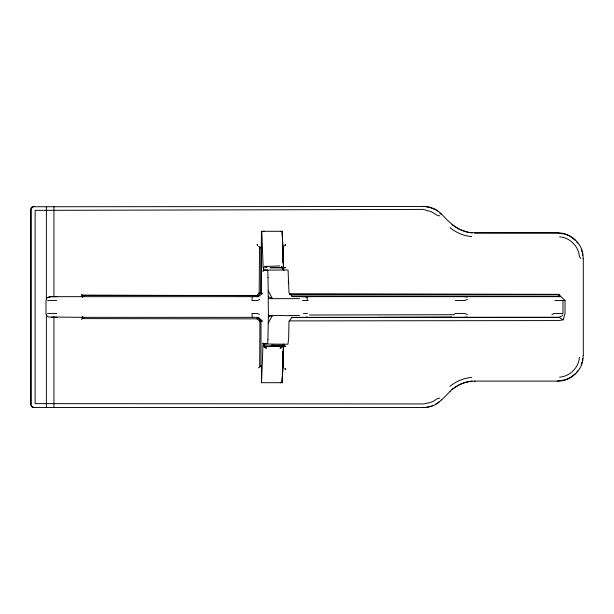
<?xml version="1.0" encoding="UTF-8"?>
<svg xmlns="http://www.w3.org/2000/svg" width="614" height="614" viewBox="0 0 614 614"><rect width="100%" height="100%" fill="white"/><g stroke="black" fill="none" stroke-linecap="round" stroke-linejoin="round"><path stroke-width="0.92" d="M562.969 313.439L562.984 300.545L565.034 300.545L565.034 313.439L563.276 319.817L558.809 320.569L289.34 320.892M268.026 277.49L268.41 315.358L267.911 339.465M283.046 262.316L283.131 247.089L284.128 246.076M282.962 351.53L282.885 366.681L283.722 367.517M81.255 294.313L82.33 295.388L257.066 295.618L259.177 292.763L259.522 247.15L258.601 246.252M268.318 317.254C272.347 314 284.919 316.294 291.067 315.473L289.931 315.512L299.594 315.396M282.079 382.699L283.514 345.521L282.233 382.699L261.418 382.699L261.418 365.414L258.41 367.924M283.514 345.521L282.21 382.699L283.63 344.677M261.549 382.699L262.969 344.984M583.093 258.44C583.86 244.786 571.296 232.56 557.758 232.89L475.082 232.89L468.467 232.353L459.694 229.575M252.239 296.654L251.97 300.545L257.565 300.446L259.753 299.333M263.16 270.72L263.084 271.319L264.235 266.829M579.409 357.348C578.749 367.609 569.884 376.482 559.615 377.142M582.417 359.988L582.625 358.522M282.824 346.749L283.468 344.17M261.549 366.681L259.691 366.681L259.922 321.237L257.051 318.843L257.45 317.346L260.996 321.237L261.019 365.414M581.266 364.302L581.942 362.176M282.156 347.34L283.453 344.201L287.981 344.201L288.649 338.299L288.979 321.237L291.965 317.461M284.474 346.38L265.348 346.15L266.975 346.557M562.562 315.396L562.854 314.782M268.28 323.056L272.301 315.627L268.41 315.358M576.845 371.984L577.751 370.795M441.405 399.868C437.014 404.941 430.107 407.45 423.491 407.519L33.593 407.519L31.713 406.829L30.7 404.856L30.7 209.144L31.061 207.939L32.365 206.749L423.491 206.481C430.084 206.58 437.084 208.998 441.351 214.186M81.462 319.457L83.65 317.346L258.425 317.346L262.608 321.222L259.446 321.237M441.543 400.021L450.131 391.44M561.871 315.949L558.886 317.346L291.335 317.476M575.326 373.611L571.918 376.489M449.993 391.287C456.118 385.822 463.754 381.893 472.012 381.187M439.586 401.387L437.652 402.899M258.425 296.654L257.45 296.631L257.066 295.618L82.076 295.157L83.65 296.654L258.425 296.654L262.569 293.415L259.177 292.763M451.927 389.368L459.003 384.778M449.978 386.375C456.118 381.271 463.785 378.07 471.744 377.372M551.886 314.706L553.882 313.439L562.777 313.439M571.289 376.889L566.016 379.575M435.771 404.089L436.347 403.743M467.377 299.279L464.806 300.545L455.281 300.545M431.749 405.984L432.763 405.539M459.694 384.425L465.481 382.315L471.514 381.187M284.796 346.38L284.144 346.519M429.623 406.652L430.89 406.253M565.302 379.797L557.274 381.11M48.79 297.36L51.323 296.654L57.355 296.654M265.44 267.811L266.975 267.443M279.877 346.557L281.465 346.189L265.348 346.15M428.971 406.79L426.999 407.189M450.476 317.346L451.681 317.1L378.339 317.346M34.069 206.481L32.197 207.156L31.16 209.397L31.176 404.856L32.02 406.652L34.069 407.519M280.329 231.301L280.598 231.301M439.762 398.164L437.636 398.432L433.4 401.272L430.253 402.554L423.568 403.951L35.128 403.628L35.128 210.372L423.568 209.412L426.96 210.64A20.63 20.63 -74 0 1 431.842 212.022L437.636 215.568L439.762 215.813M305.173 317.346L307.414 317.1M306.202 317.346L306.816 317.292M264.634 347.455L263.03 343.011L265.233 347.747L266.537 348.054L265.233 347.747L263.337 343.97L267.742 343.587L267.742 342.105A33.601 0.629 -89.7 0 0 267.911 339.511M257.205 296.654L260.981 292.763L261.019 248.586L259.522 247.15L261.411 247.143M464.061 317.346L467.338 317.1M266.898 266.33L264.749 266.484L279.777 265.931M268.41 298.642L299.594 298.642M471.537 381.24L475.082 381.11M422.992 407.496L425.233 407.42M558.978 296.654L292.295 296.646L288.979 292.763L288.073 270.03L263.314 270.106L267.834 270.106L267.857 273.407A34.184 0.591 89.5 0 1 268.026 277.52M270.175 346.288L285.971 346.189L284.42 346.511M280.583 346.457L266.668 346.519L271.188 346.519M309.441 315.013L453.807 314.706L455.281 313.439L464.806 313.439L467.377 314.706M283.63 269.3L282.233 231.301L261.418 231.301L261.019 292.763M474.599 232.89L557.259 232.913L565.302 234.203M289.34 294.405L558.809 294.405L565.034 300.545M83.941 296.654L49.542 296.669L47.124 297.798L45.973 300.545L45.996 313.785L46.487 315.396L48.214 316.985L83.941 317.346M47.585 300.545L56.741 300.545M302.502 300.545L308.182 300.545M554.864 300.545L562.777 300.545M47.585 313.439L56.741 313.439M303.423 313.439L307.507 313.439M51.323 317.346L57.355 317.346M291.335 317.346L558.978 317.346M474.599 381.11L557.758 381.11C571.296 381.432 583.86 369.214 583.093 355.56M291.297 295.948L558.847 296.132L558.863 296.593L560.206 296.884M82.33 318.597L82.33 316.74L82.33 318.597L257.051 318.843M289.34 293.784L558.809 294.405L558.847 296.132L558.809 294.405M302.088 296.654L307.698 297.015M263.337 343.97L283.453 344.201M263.183 231.301L264.043 231.317M280.176 382.683L280.867 382.699M423.008 206.481L425.233 206.58M464.061 296.654L467.338 296.976M559.615 236.858C569.884 237.511 578.741 246.391 579.409 256.652L580.752 258.44M425.97 206.672L428.894 207.187M471.744 236.628C463.785 235.929 456.118 232.721 449.978 227.625M472.012 232.813C459.379 231.992 449.463 223.036 441.543 213.979M279.877 267.443L281.542 267.85M429.623 207.348L435.119 209.558M268.318 296.808L272.301 298.373L268.28 290.944M566.016 234.425L569.378 235.968M459.003 229.222L451.927 224.632M558.886 317.346L563.276 319.817M570.038 236.306L575.326 240.366M435.771 209.896L437.652 211.101M259.461 314.437L257.281 313.493L251.97 313.439L252.239 317.346M439.432 212.459L440.875 214.132M576.845 242.016L577.751 243.19M283.453 269.799L281.619 266.353L283.683 270.682M288.127 281.312L288.841 282.947M581.266 249.698L581.942 251.824M263.007 343.318L263.89 346.864M306.816 296.708L307.507 300.545M582.417 254.012L582.625 255.478M282.77 257.826L283.123 262.746M283.376 266.146L283.668 270.298M257.051 295.173L257.066 295.618M282.194 231.301L283.514 268.479L282.233 231.301M261.817 231.301L263.16 268.211M82.153 295.211L82.169 296.999M583.3 258.44L583.3 355.56M82.33 295.388L82.33 297.245M53.925 206.481L53.925 296.685M53.925 316.824L53.925 407.519M46.38 206.481L46.38 299.425M46.38 314.69L46.38 407.519M284.604 345.252L284.551 345.958L271.403 345.229L284.604 345.252M285.18 245.001L284.835 245.37L285.51 244.694L285.18 245.001M270.505 267.597L269.945 267.811L285.74 267.712L270.505 267.597M281.327 347.785L280.107 348.054L281.327 347.785M257.358 245.001L257.028 244.694L257.68 245.331L257.358 245.001M285.18 368.976L284.858 368.669L285.51 369.306L285.18 368.976"/></g></svg>
